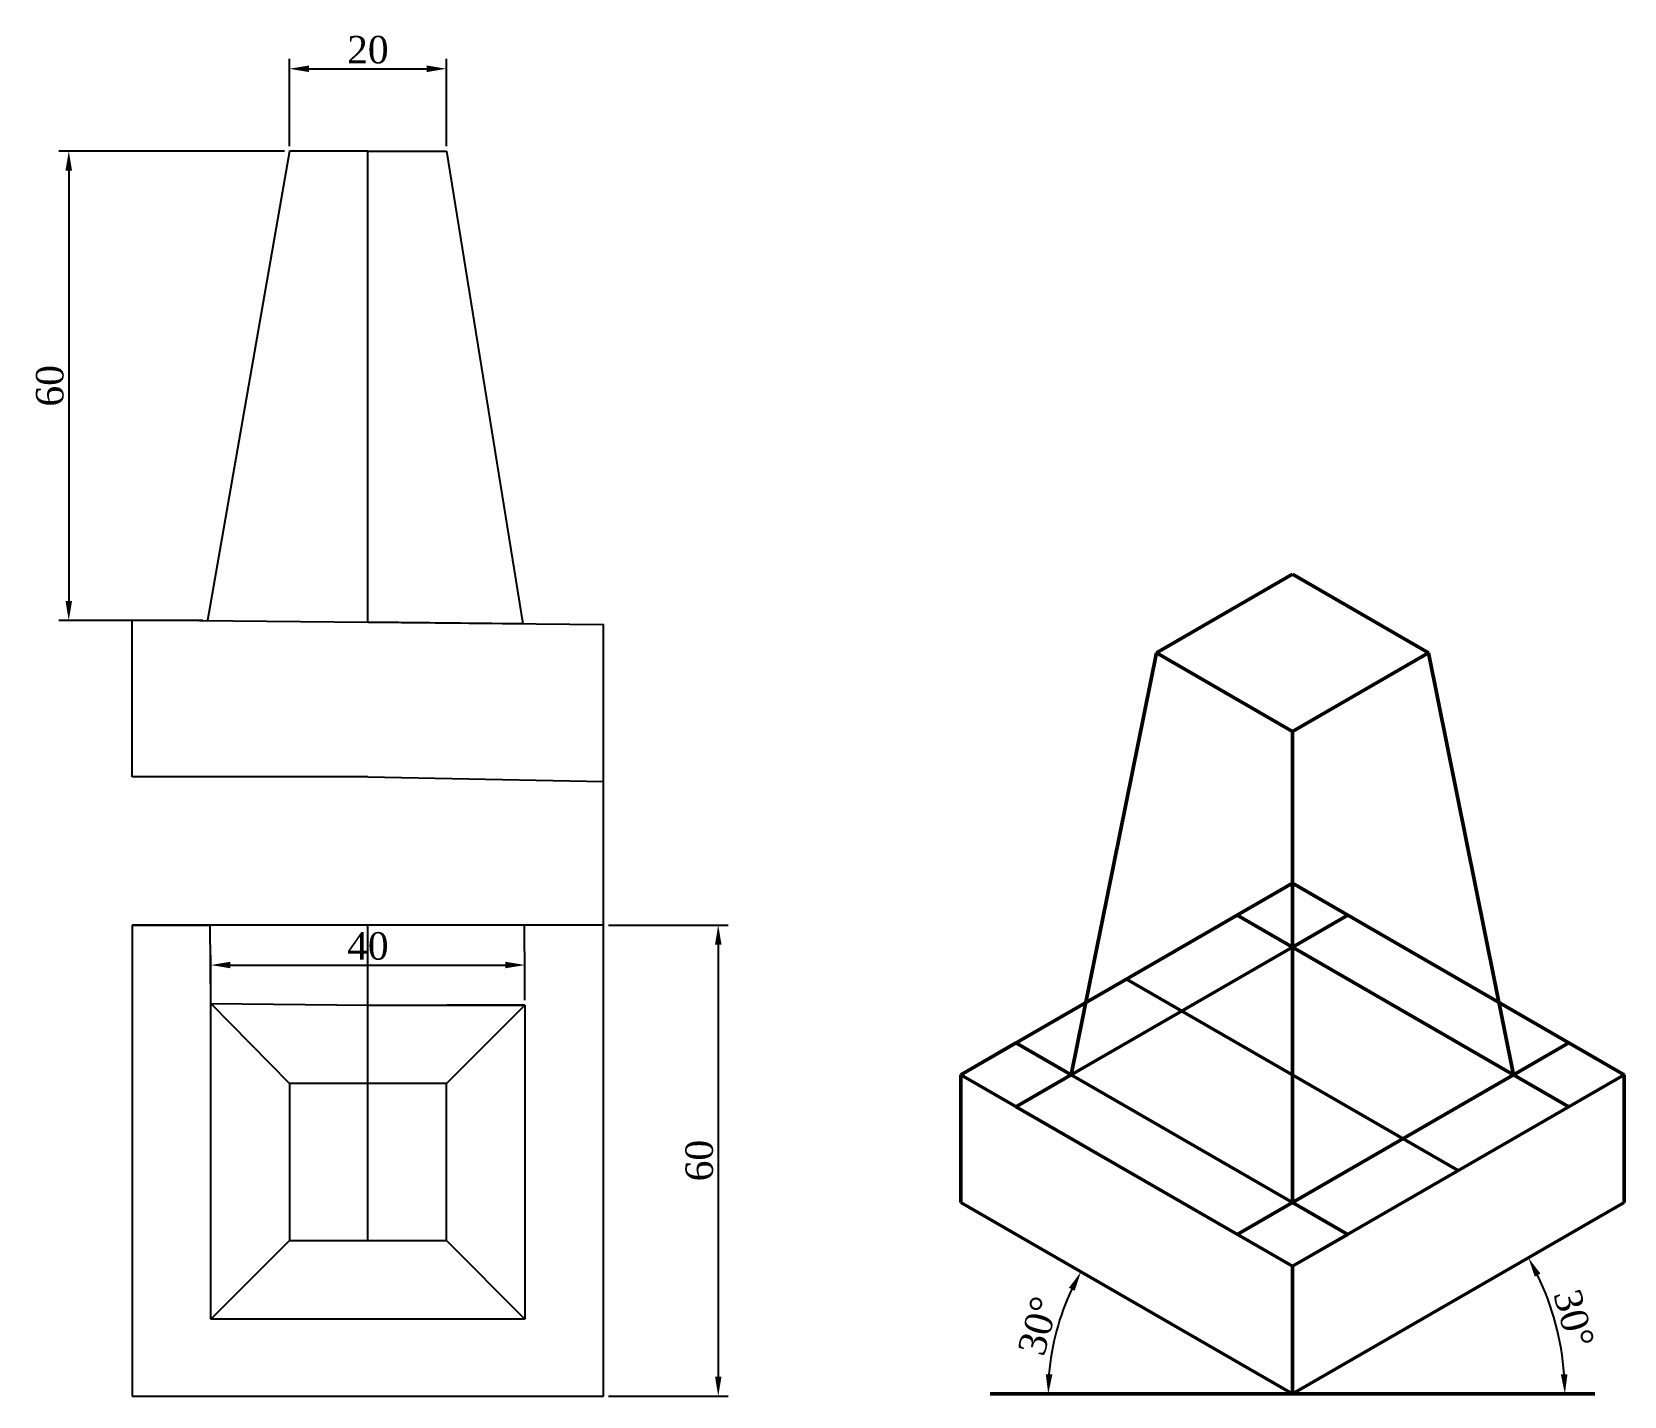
# Paper-space layout 'Layout2' of a CAD drawing. Header units: millimetres. Extents: x 20 to 223, y 25 to 199.
import ezdxf

# ---------------------------------------------------------------- set-up
doc = ezdxf.new("R2010")
doc.units = ezdxf.units.MM
doc.styles.get("Standard").update_dxf_attribs({"font": 'times.ttf', "height": 3.5})
doc.dimstyles.new('ISO-25', dxfattribs={"dimtxt": 3.5, "dimasz": 2.5, "dimexe": 1.25, "dimexo": 0.625, "dimtad": 1, "dimdsep": 46, "dimtxsty": 'Standard', "dimcen": 2.5, "dimadec": 0, "dimazin": 3, "dimtfac": 1, "dimtmove": 0, "dimatfit": 3, "dimfxl": 1, "dimarcsym": 0})

# ---------------------------------------------------------------- blocks, each defined once
blk = doc.blocks.new('*D4')
at = {"color": 0, "lineweight": -2, "transparency": 16777216}
for p, q in [((93.53, 84.77), (108.77, 84.77)), ((107.52, 82.27), (107.52, 27.27)), ((93.53, 24.77), (108.77, 24.77))]:
    blk.add_line(p, q, dxfattribs=at)
at = {"color": 0, "transparency": 16777216}
for points in [[(107.11, 82.27), (107.94, 82.27), (107.52, 84.77)], [(107.11, 27.27), (107.94, 27.27), (107.52, 24.77)]]:
    blk.add_solid(points, dxfattribs=at)
at = {"layer": 'Defpoints', "color": 0, "transparency": 16777216}
for p in [(92.9, 84.77), (92.9, 24.77), (107.52, 24.77)]:
    blk.add_point(p, dxfattribs=at)
at = {"color": 0, "transparency": 16777216, "insert": (105.12, 54.77), "char_height": 3.5, "attachment_point": 5, "rotation": 90}
blk.add_mtext('60', dxfattribs=at)
blk = doc.blocks.new('*D5')
at = {"color": 0, "lineweight": -2, "transparency": 16777216}
for p, q in [((42.9, 75.39), (42.9, 80.92)), ((45.4, 79.67), (80.4, 79.67)), ((82.9, 75.21), (82.9, 80.92))]:
    blk.add_line(p, q, dxfattribs=at)
at = {"color": 0, "transparency": 16777216}
for points in [[(45.4, 80.09), (45.4, 79.26), (42.9, 79.67)], [(80.4, 80.09), (80.4, 79.26), (82.9, 79.67)]]:
    blk.add_solid(points, dxfattribs=at)
at = {"layer": 'Defpoints', "color": 0, "transparency": 16777216}
for p in [(82.9, 79.67), (42.9, 74.77), (82.9, 74.58)]:
    blk.add_point(p, dxfattribs=at)
at = {"color": 0, "transparency": 16777216, "insert": (62.9, 82.08), "char_height": 3.5, "attachment_point": 5}
blk.add_mtext('40', dxfattribs=at)
blk = doc.blocks.new('*D6')
at = {"color": 0, "lineweight": -2, "transparency": 16777216}
for p, q in [((52.28, 183.34), (23.56, 183.34)), ((24.81, 180.84), (24.81, 126.05)), ((41.87, 123.55), (23.56, 123.55))]:
    blk.add_line(p, q, dxfattribs=at)
at = {"color": 0, "transparency": 16777216}
for points in [[(24.39, 180.84), (25.23, 180.84), (24.81, 183.34)], [(24.39, 126.05), (25.23, 126.05), (24.81, 123.55)]]:
    blk.add_solid(points, dxfattribs=at)
at = {"layer": 'Defpoints', "color": 0, "transparency": 16777216}
for p in [(52.9, 183.34), (24.81, 123.55), (42.49, 123.55)]:
    blk.add_point(p, dxfattribs=at)
at = {"color": 0, "transparency": 16777216, "insert": (22.41, 153.44), "char_height": 3.5, "attachment_point": 5, "rotation": 90}
blk.add_mtext('60', dxfattribs=at)
blk = doc.blocks.new('*D7')
at = {"color": 0, "lineweight": -2, "transparency": 16777216}
for p, q in [((52.9, 183.97), (52.9, 195.07)), ((72.9, 183.97), (72.9, 195.07)), ((55.4, 193.82), (70.4, 193.82))]:
    blk.add_line(p, q, dxfattribs=at)
at = {"color": 0, "transparency": 16777216}
for points in [[(55.4, 194.24), (55.4, 193.4), (52.9, 193.82)], [(70.4, 194.24), (70.4, 193.4), (72.9, 193.82)]]:
    blk.add_solid(points, dxfattribs=at)
at = {"layer": 'Defpoints', "color": 0, "transparency": 16777216}
for p in [(72.9, 193.82), (52.9, 183.34), (72.9, 183.34)]:
    blk.add_point(p, dxfattribs=at)
at = {"color": 0, "transparency": 16777216, "insert": (62.9, 196.23), "char_height": 3.5, "attachment_point": 5}
blk.add_mtext('20', dxfattribs=at)
blk = doc.blocks.new('*D8')
at = {"color": 0, "lineweight": -2, "transparency": 16777216}
blk.add_arc((180.64, 25.05), 34.7, 4.1292, 25.8708, dxfattribs=at)
at = {"color": 0, "transparency": 16777216}
for points in [[(211.5, 39.99), (212.23, 40.38), (210.69, 42.39)], [(215.67, 27.56), (214.83, 27.53), (215.34, 25.05)]]:
    blk.add_solid(points, dxfattribs=at)
at = {"layer": 'Defpoints', "color": 0, "transparency": 16777216}
for p in [(222.89, 49.44), (214.81, 31.07), (142.15, 25.05), (180.64, 25.05), (219.14, 25.05)]:
    blk.add_point(p, dxfattribs=at)
at = {"color": 0, "lineweight": 50, "transparency": 16777216, "insert": (216.48, 34.65), "char_height": 3.5, "attachment_point": 5, "rotation": 285}
blk.add_mtext('30°', dxfattribs=at)
blk = doc.blocks.new('*D9')
at = {"color": 0, "lineweight": -2, "transparency": 16777216}
blk.add_arc((180.64, 25.05), 31.1, 154.6076, 175.3924, dxfattribs=at)
at = {"color": 0, "transparency": 16777216}
for points in [[(152.18, 38.57), (152.92, 38.19), (153.71, 40.59)], [(150.07, 27.53), (149.23, 27.56), (149.55, 25.05)]]:
    blk.add_solid(points, dxfattribs=at)
at = {"layer": 'Defpoints', "color": 0, "transparency": 16777216}
for p in [(138.4, 49.44), (151.42, 35.68), (142.15, 25.05), (180.64, 25.05), (219.14, 25.05)]:
    blk.add_point(p, dxfattribs=at)
at = {"color": 0, "lineweight": 50, "transparency": 16777216, "insert": (148.28, 33.72), "char_height": 3.5, "attachment_point": 5, "rotation": 75}
blk.add_mtext('30°', dxfattribs=at)

psp = doc.layouts.new('Layout2')

# ---------------------------------------------------------------- linework, layer by layer
for p, q in [((52.902, 183.342), (42.49, 123.546)), ((62.902, 183.342), (52.902, 183.342)), ((62.902, 123.342), (62.902, 183.342)), ((62.902, 183.342), (62.902, 183.342)), ((62.902, 183.342), (72.902, 183.342)), ((72.902, 183.342), (82.655, 123.145)), ((32.902, 103.642), (32.902, 123.642)), ((32.902, 123.642), (92.902, 123.043)), ((82.655, 123.145), (62.902, 123.342)), ((92.902, 103.043), (92.902, 123.043)), ((62.902, 103.642), (32.902, 103.642)), ((62.902, 103.642), (92.902, 103.043)), ((92.902, 84.767), (92.902, 103.043)), ((32.902, 84.767), (32.902, 24.767)), ((92.902, 84.767), (32.902, 84.767)), ((32.902, 84.767), (42.902, 84.767)), ((42.902, 74.767), (42.818, 84.767)), ((62.902, 44.581), (62.902, 84.767)), ((82.902, 78.065), (82.865, 84.767)), ((92.902, 24.767), (92.902, 84.767)), ((42.902, 74.767), (62.902, 74.581)), ((42.902, 34.581), (42.902, 74.767)), ((42.902, 74.767), (52.902, 64.581)), ((62.902, 74.581), (62.902, 74.581)), ((62.902, 74.581), (82.902, 74.581)), ((82.902, 74.581), (72.902, 74.581)), ((82.902, 74.581), (72.902, 64.581)), ((82.902, 74.581), (82.902, 34.581)), ((72.902, 64.581), (52.902, 64.581)), ((52.902, 64.581), (52.902, 44.581)), ((72.902, 44.581), (72.902, 64.581)), ((42.902, 34.581), (52.902, 44.581)), ((52.902, 44.581), (72.902, 44.581)), ((82.902, 34.581), (72.902, 44.581)), ((82.902, 34.581), (42.902, 34.581)), ((32.902, 24.767), (92.902, 24.767))]:
    psp.add_line(p, q)
at = {"linetype": 'Continuous', "lineweight": 50}
for p, q in [((180.644, 129.436), (163.324, 119.436)), ((197.965, 119.436), (180.644, 129.436)), ((152.481, 65.696), (163.324, 119.436)), ((163.324, 119.436), (180.644, 109.436)), ((180.644, 109.436), (197.965, 119.436)), ((197.965, 119.436), (208.807, 65.696)), ((180.644, 49.436), (180.644, 109.436))]:
    psp.add_line(p, q, dxfattribs=at)
at = {"lineweight": 50}
for p, q in [((138.4, 65.696), (180.644, 90.086)), ((180.644, 90.086), (173.603, 86.021)), ((180.644, 90.086), (222.889, 65.696)), ((173.603, 86.021), (180.644, 81.956)), ((180.644, 81.956), (187.685, 86.021)), ((152.481, 65.696), (180.644, 81.956)), ((180.644, 81.956), (208.807, 65.696)), ((159.522, 77.891), (201.767, 53.501)), ((138.4, 65.696), (145.44, 69.761)), ((145.44, 69.761), (152.481, 65.696)), ((215.848, 69.761), (208.807, 65.696)), ((222.889, 65.696), (215.848, 69.761)), ((138.4, 49.436), (138.4, 65.696)), ((138.4, 65.696), (180.644, 41.306)), ((152.481, 65.696), (145.44, 61.631)), ((180.644, 49.436), (152.481, 65.696)), ((180.644, 41.306), (222.889, 65.696)), ((208.807, 65.696), (180.644, 49.436)), ((208.807, 65.696), (215.848, 61.631)), ((222.889, 49.436), (222.889, 65.696)), ((145.44, 61.631), (180.644, 41.306)), ((180.644, 25.046), (138.4, 49.436)), ((180.644, 49.436), (173.603, 45.371)), ((180.644, 25.046), (222.889, 49.436)), ((187.685, 45.371), (180.644, 49.436)), ((180.644, 41.306), (187.685, 45.371)), ((180.644, 25.046), (180.644, 41.306)), ((142.149, 25.046), (219.139, 25.046))]:
    psp.add_line(p, q, dxfattribs=at)

# ---------------------------------------------------------------- dimensions: what is measured, and where the dimension line sits
for base, p1, p2, picture, middle in [((72.902, 193.822), (52.902, 183.342), (72.902, 183.342), '*D7', (62.902, 196.227)), ((82.902, 79.674), (42.902, 74.767), (82.902, 74.581), '*D5', (62.902, 82.079))]:
    dim = psp.add_linear_dim(base=base, p1=p1, p2=p2, dimstyle='ISO-25')
    dim.commit()
    dim.dimension.update_dxf_attribs({"geometry": picture, "text_midpoint": middle})
dim = psp.add_linear_dim(base=(24.811, 123.546), p1=(52.902, 183.342), p2=(42.49, 123.546), angle=90, text='60', dimstyle='ISO-25')
dim.commit()
dim.dimension.update_dxf_attribs({"geometry": '*D6', "text_midpoint": (22.406, 153.444)})
dim = psp.add_linear_dim(base=(107.522, 24.767), p1=(92.902, 84.767), p2=(92.902, 24.767), angle=90, dimstyle='ISO-25')
dim.commit()
dim.dimension.update_dxf_attribs({"geometry": '*D4', "text_midpoint": (105.117, 54.767)})
for base, line2, picture, middle in [((151.424, 35.681), ((180.644, 25.046), (138.4, 49.436)), '*D9', (148.285, 33.716)), ((214.814, 31.071), ((180.644, 25.046), (222.889, 49.436)), '*D8', (216.482, 34.648))]:
    dim = psp.add_angular_dim_2l(base=base, line1=((142.149, 25.046), (219.139, 25.046)), line2=line2, dimstyle='ISO-25', dxfattribs=at)
    dim.commit()
    dim.dimension.update_dxf_attribs({"geometry": picture, "text_midpoint": middle})

doc.saveas('drawing.dxf')
